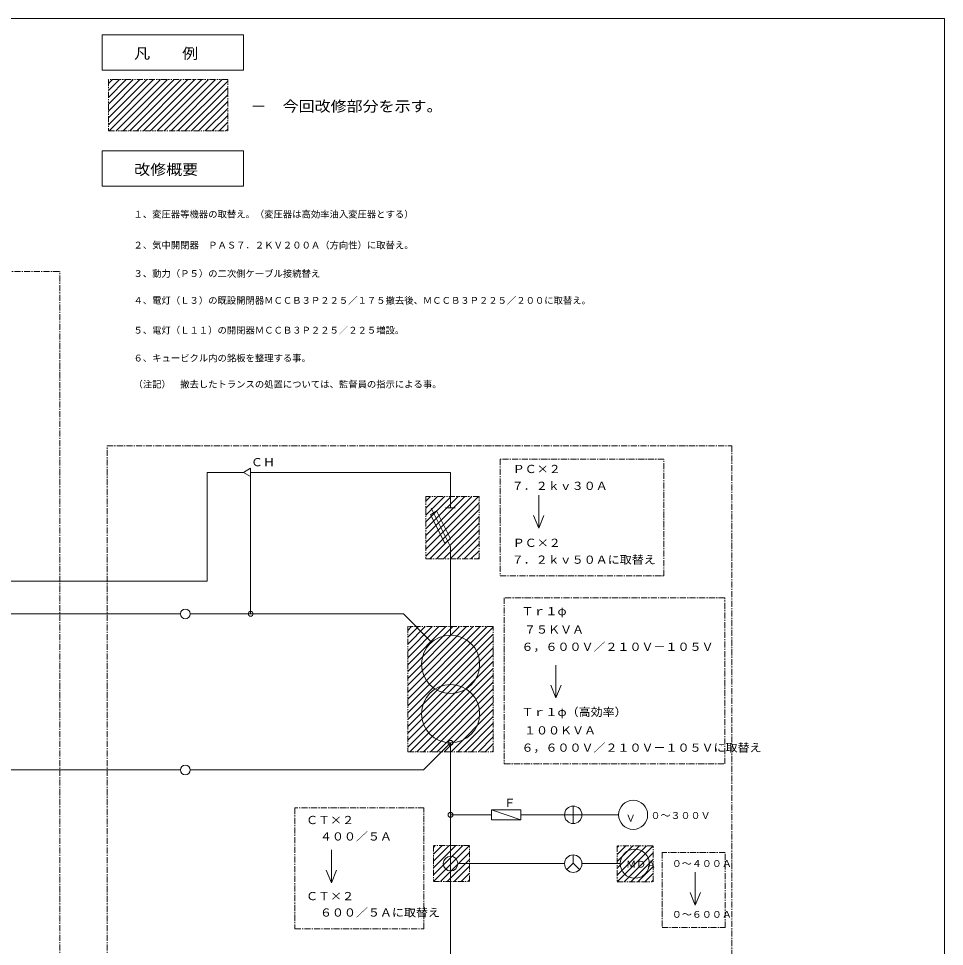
# Model space of a CAD drawing. Units: millimetres, scale not verified. Extents: x -33000 to 320985, y -33550 to 4750.
# Drawn here: x 3310 to 22400, y -14387 to 4750 of the extents above; entities that cross this region are included whole.
import ezdxf
from ezdxf.enums import TextEntityAlignment as Align

# ---------------------------------------------------------------- set-up
doc = ezdxf.new("R2010")
doc.units = ezdxf.units.MM
doc.header["$LTSCALE"] = 100
doc.linetypes.add('USER1', pattern=[2, 1.25, -0.25, 0.25, -0.25])
doc.linetypes.add('USER3', pattern=[2.5, 1.25, -0.25, 0.25, -0.25, 0.25, -0.25])
doc.layers.add('0-0_SOGO-EISEI', color=7, linetype='Continuous', lineweight=18)
doc.layers.add('0-1_1', color=6, linetype='Continuous', lineweight=18)
doc.styles.add('ＭＳ ゴシック', font='')
doc.styles.get('ＭＳ ゴシック').set_extended_font_data('MS Gothic')

msp = doc.modelspace()

# ---------------------------------------------------------------- linework, layer by layer
at = {"layer": '0-0_SOGO-EISEI', "color": 2}
msp.add_line((22400, -33550.4), (22400, 4749.6), dxfattribs=at)
at = {"layer": '0-1_1', "color": 2}
msp.add_line((22400, 4749.6), (-33000, 4749.6), dxfattribs=at)
at = {"layer": '0-1_1'}
for p, q in [((5164.6, 2559.2), (6095.1, 3489.6)), ((5164.6, 2700.6), (5953.7, 3489.6)), ((5164.6, 2842), (5812.3, 3489.6)), ((5164.6, 2983.4), (5670.9, 3489.6)), ((5164.6, 3124.9), (5529.4, 3489.6)), ((5164.6, 3266.3), (5388, 3489.6)), ((5164.6, 3407.7), (5246.6, 3489.6)), ((5180.1, 2433.2), (6236.5, 3489.6)), ((5321.5, 2433.2), (6378, 3489.6)), ((5462.9, 2433.2), (6519.4, 3489.6)), ((5604.3, 2433.2), (6660.8, 3489.6)), ((5745.7, 2433.2), (6802.2, 3489.6)), ((5887.2, 2433.2), (6943.7, 3489.6)), ((6028.6, 2433.2), (7085.1, 3489.6)), ((6170, 2433.2), (7226.5, 3489.6)), ((6311.4, 2433.2), (7367.9, 3489.6)), ((6452.8, 2433.2), (7509.3, 3489.6)), ((6594.3, 2433.2), (7621.7, 3460.5)), ((6735.7, 2433.2), (7621.7, 3319.1)), ((6877.1, 2433.2), (7621.7, 3177.7)), ((7018.5, 2433.2), (7621.7, 3036.3)), ((7159.9, 2433.2), (7621.7, 2894.8)), ((7301.4, 2433.2), (7621.7, 2753.4)), ((7442.8, 2433.2), (7621.7, 2612)), ((7584.2, 2433.2), (7621.7, 2470.6)), ((8094.7, -4696.4), (8094.7, -7528.4)), ((11704.1, -6196.3), (12796, -5104.3)), ((11704.1, -6054.9), (12654.6, -5104.3)), ((11704.1, -5913.5), (12513.2, -5104.3)), ((11704.1, -5772), (12371.8, -5104.3)), ((11704.1, -5630.6), (12230.3, -5104.3)), ((11704.1, -5489.2), (12088.9, -5104.3)), ((11704.1, -5347.8), (11947.5, -5104.3)), ((11704.1, -5206.3), (11806.1, -5104.3)), ((11704.1, -6337.7), (12806.5, -5235.3)), ((11787.4, -6395.8), (12806.5, -5376.7)), ((11928.9, -6395.8), (12806.5, -5518.1)), ((12070.3, -6395.8), (12806.5, -5659.5)), ((12211.7, -6395.8), (12806.5, -5801)), ((12353.1, -6395.8), (12806.5, -5942.4)), ((12494.6, -6395.8), (12806.5, -6083.8)), ((12636, -6395.8), (12806.5, -6225.2)), ((12777.4, -6395.8), (12806.5, -6366.7)), ((6649.2, -7528.4), (-16360.5, -7528.4)), ((11243.6, -7528.4), (6849.2, -7528.4)), ((11826.6, -8111.5), (11243.6, -7528.4)), ((11333, -9426.3), (12968.3, -7791)), ((11333, -9284.9), (12826.9, -7791)), ((11333, -9143.5), (12685.5, -7791)), ((11333, -9002.1), (12544.1, -7791)), ((11333, -8860.6), (12402.7, -7791)), ((11333, -8719.2), (12261.2, -7791)), ((11333, -8577.8), (12119.8, -7791)), ((11333, -8436.4), (11978.4, -7791)), ((11333, -8295), (11837, -7791)), ((11333, -8153.5), (11695.5, -7791)), ((11333, -8012.1), (11554.1, -7791)), ((11333, -7870.7), (11412.7, -7791)), ((11333, -9567.7), (13096.2, -7804.5)), ((11333, -9709.2), (13096.2, -7945.9)), ((11333, -9850.6), (13096.2, -8087.4)), ((11333, -9992), (13096.2, -8228.8)), ((11333, -10133.4), (13096.2, -8370.2)), ((11333, -10274.9), (13096.2, -8511.6)), ((11377.3, -10371.9), (13096.2, -8653.1)), ((11518.7, -10371.9), (13096.2, -8794.5)), ((11660.2, -10371.9), (13096.2, -8935.9)), ((11801.6, -10371.9), (13096.2, -9077.3)), ((11943, -10371.9), (13096.2, -9218.7)), ((12084.4, -10371.9), (13096.2, -9360.2)), ((12225.9, -10371.9), (13096.2, -9501.6)), ((12367.3, -10371.9), (13096.2, -9643)), ((12508.7, -10371.9), (13096.2, -9784.4)), ((12650.1, -10371.9), (13096.2, -9925.9)), ((12791.5, -10371.9), (13096.2, -10067.3)), ((12216.7, -10187.3), (11657.4, -10746.7)), ((12933, -10371.9), (13096.2, -10208.7)), ((13074.4, -10371.9), (13096.2, -10350.1)), ((-16097.3, -10746.7), (6649.2, -10746.7)), ((6849.2, -10746.7), (11657.4, -10746.7)), ((11864.1, -12909.5), (12467.9, -12305.7)), ((11864.1, -12768.1), (12326.4, -12305.7)), ((11864.1, -12626.7), (12185, -12305.7)), ((11864.1, -12485.3), (12043.6, -12305.7)), ((11864.1, -12343.8), (11902.2, -12305.7)), ((11866.6, -13048.3), (12606.7, -12308.3)), ((15651.5, -12915.6), (16255.3, -12311.8)), ((15651.5, -12774.2), (16113.9, -12311.8)), ((15651.5, -12632.8), (15972.5, -12311.8)), ((15651.5, -12491.4), (15831, -12311.8)), ((15651.5, -12349.9), (15689.6, -12311.8)), ((15654.1, -13054.4), (16394.1, -12314.4)), ((12008.1, -13048.3), (12606.7, -12449.7)), ((12149.5, -13048.3), (12606.7, -12591.1)), ((15795.5, -13054.4), (16394.1, -12455.8)), ((15936.9, -13054.4), (16394.1, -12597.2)), ((12290.9, -13048.3), (12606.7, -12732.6)), ((16078.3, -13054.4), (16394.1, -12738.7)), ((12432.3, -13048.3), (12606.7, -12874)), ((16219.8, -13054.4), (16394.1, -12880.1)), ((12573.8, -13048.3), (12606.7, -13015.4)), ((16361.2, -13054.4), (16394.1, -13021.5))]:
    msp.add_line(p, q, dxfattribs=at)
at = {"layer": '0-1_1', "color": 1, "linetype": 'USER1'}
for p in [(-28176, -469.2), (4161.5, -28471.4)]:
    msp.add_line(p, (4161.5, -469.2), dxfattribs=at)
at = {"layer": '0-1_1', "color": 1}
for p, q in [((8094.7, -4523.2), (7944.7, -4609.8)), ((8094.7, -4609.8), (8094.4, -4522.5)), ((7198.6, -4609.8), (7944.7, -4609.8)), ((7198.6, -4609.8), (7198.6, -6855.3)), ((7944.7, -4609.8), (8094.7, -4696.4)), ((8094.7, -4696.4), (8094.7, -4609.8)), ((8094.7, -4609.8), (12216.7, -4609.8)), ((12216.7, -4609.8), (12216.7, -5027)), ((12216.7, -5027), (12216.7, -5345.6)), ((12111.6, -5344.7), (12314.5, -5344.7)), ((11929.4, -5403.3), (11803.3, -5486.5)), ((11803.3, -5486.5), (12096.7, -6073.2)), ((12216.7, -5979.2), (11929.4, -5403.3)), ((14034.9, -5760), (14142.7, -5498.2)), ((12096.7, -6073.2), (12216.7, -5979.2)), ((12216.7, -6145.6), (12216.7, -6527.9)), ((12216.7, -6527.9), (12216.7, -7968.3)), ((56, -6855.3), (7198.6, -6855.3)), ((14390.5, -9263.2), (14498.3, -9001.4)), ((12216.7, -10187.3), (12216.7, -14802.8)), ((12216.7, -11672.8), (13062.8, -11672.8)), ((13062.8, -11572.8), (13662.8, -11772.8)), ((13062.8, -11572.8), (13062.8, -11772.8)), ((13662.8, -11572.8), (13062.8, -11572.8)), ((13662.8, -11772.8), (13662.8, -11572.8)), ((13662.8, -11672.8), (14566, -11672.8)), ((14566, -11672.8), (14926, -11672.8)), ((14746, -11492.8), (14746, -11852.8)), ((14926, -11672.8), (15680.3, -11672.8)), ((13062.8, -11772.8), (13662.8, -11772.8)), ((14746, -12499.9), (14746, -12668.5)), ((9758.7, -13073.2), (9866.5, -12811.4)), ((12366.7, -12679.9), (14567.2, -12679.9)), ((14746, -12668.5), (14613.1, -12801.4)), ((14746, -12668.5), (14878.8, -12801.4)), ((14925.3, -12679.9), (15714.9, -12679.9)), ((17262.5, -13534.3), (17370.2, -13272.6))]:
    msp.add_line(p, q, dxfattribs=at)
at = {"layer": '0-1_1', "color": 4}
msp.add_line((11816.7, -5345.6), (12216.7, -6145.6), dxfattribs=at)
at = {"layer": '0-1_1', "color": 1}
for points in [[(5030.3, 4415.2), (5030.3, 3686.2), (7946.4, 3686.2), (7946.4, 4415.2)], [(5030.3, 2021.2), (5030.3, 1292.2), (7946.4, 1292.2), (7946.4, 2021.2)]]:
    msp.add_lwpolyline(points, close=True, dxfattribs=at)
at = {"layer": '0-1_1', "color": 4, "linetype": 'USER3'}
for points in [[(5164.6, 3489.6), (5164.6, 2433.2), (7621.7, 2433.2), (7621.7, 3489.6)], [(11704.1, -5104.3), (11704.1, -6395.8), (12806.5, -6395.8), (12806.5, -5104.3)], [(11333, -7791), (11333, -10371.9), (13096.2, -10371.9), (13096.2, -7791)], [(11864.1, -12305.7), (11864.1, -13048.3), (12606.7, -13048.3), (12606.7, -12305.7)], [(15651.5, -12311.8), (15651.5, -13054.4), (16394.1, -13054.4), (16394.1, -12311.8)]]:
    msp.add_lwpolyline(points, close=True, dxfattribs=at)
at = {"layer": '0-1_1', "color": 1, "linetype": 'USER1'}
for points in [[(5133.1, -28471.4), (5133.1, -4059.5), (18017.1, -4059.5), (18017.1, -28471.4)], [(13238.2, -4336.7), (13238.2, -6744.3), (16612.2, -6744.3), (16612.2, -4336.7)], [(13324.4, -7197), (13324.4, -10623.3), (17869.5, -10623.3), (17869.5, -7197)], [(9004.4, -11531.7), (9004.4, -14021.9), (11668.9, -14021.9), (11668.9, -11531.7)], [(16578.3, -12449), (16578.3, -14000.1), (17877.8, -14000.1), (17877.8, -12449)]]:
    msp.add_lwpolyline(points, close=True, dxfattribs=at)
at = {"layer": '0-1_1', "color": 1}
for points in [[(14034.9, -5082.5), (14034.9, -5760), (13927.1, -5498.2)], [(14390.5, -8585.7), (14390.5, -9263.2), (14282.8, -9001.4)], [(9758.7, -12395.7), (9758.7, -13073.2), (9651, -12811.4)], [(17262.5, -12856.8), (17262.5, -13534.3), (17154.7, -13272.6)]]:
    msp.add_lwpolyline(points, dxfattribs=at)
for centre, radius in [((6749.2, -7528.4), 100), ((8094.7, -7528.4), 50), ((12216.7, -10187.3), 50), ((6749.2, -10746.7), 100), ((15980.3, -11672.8), 300), ((12216.7, -11672.8), 50), ((14746, -11672.8), 180), ((16014.9, -12679.9), 300), ((12216.7, -12679.9), 150), ((14746, -12679.9), 180)]:
    msp.add_circle(centre, radius, dxfattribs=at)
at = {"layer": '0-1_1', "color": 4}
for centre in [(12216.7, -8567.3), (12216.7, -9587.3)]:
    msp.add_circle(centre, 600, dxfattribs=at)

# ---------------------------------------------------------------- texts
at = {"layer": '0-1_1', "color": 7, "style": 'ＭＳ ゴシック', "width": 1.1}
for s, height, p in [('凡\u3000\u3000例', 219.9, (5693.2, 3854.2)), ('－\u3000今回改修部分を示す。', 219.9, (8093.7, 2764.5)), ('改修概要', 219.9, (5693.2, 1460.2)), ('ＣＨ', 165, (8101.7, -4533.4)), ('ＰＣ×２', 165, (13498.7, -4673.9)), ('７．２ｋｖ３０Ａ', 165, (13477.2, -5021.8)), ('ＰＣ×２', 165, (13498.7, -6196.7)), ('７．２ｋｖ５０Ａに取替え', 165, (13477.2, -6544.6)), ('Ｔｒ１φ', 165, (13679.3, -7605.7)), ('７５ＫＶＡ', 165, (13731.3, -7985.3)), ('６，６００Ｖ／２１０Ｖ－１０５Ｖ', 165, (13678.3, -8340.9)), ('Ｔｒ１φ（高効率）', 165, (13679.3, -9685.9)), ('１００ＫＶＡ', 165, (13731.3, -10065.5)), ('６，６００Ｖ／２１０Ｖ－１０５Ｖに取替え', 165, (13678.3, -10421.2)), ('Ｆ', 165, (13312.8, -11559.4)), ('０～３００Ｖ', 137.5, (16339.1, -11797.4)), ('ＣＴ×２', 165, (9237.5, -11914.1)), ('Ｖ', 137.5, (15827.3, -11852.8)), ('４００／５Ａ', 165, (9523, -12252.6)), ('ＭＤＡ', 137.5, (15835.6, -12804.2)), ('０～４００Ａ', 137.5, (16779.2, -12789.8)), ('ＣＴ×２', 165, (9237.5, -13482.9)), ('６００／５Ａに取替え', 165, (9523, -13821.5)), ('０～６００Ａ', 137.5, (16779.2, -13837.8))]:
    msp.add_text(s, height=height, dxfattribs=at).set_placement(p, align=Align.BOTTOM_LEFT)
at = {"layer": '0-1_1', "color": 7, "style": 'ＭＳ ゴシック'}
for s, p in [('１、変圧器等機器の取替え。（変圧器は高効率油入変圧器とする）', (5679.4, 602.5)), ('２、気中開閉器\u3000ＰＡＳ７．２ＫＶ２００Ａ（方向性）に取替え。', (5679.4, -34.8)), ('３、動力（Ｐ５）の二次側ケーブル接続替え', (5679.4, -621.2)), ('４、電灯（Ｌ３）の既設開閉器ＭＣＣＢ３Ｐ２２５／１７５撤去後、ＭＣＣＢ３Ｐ２２５／２００に取替え。', (5679.4, -1175.1)), ('５、電灯（Ｌ１１）の開閉器ＭＣＣＢ３Ｐ２２５／２２５増設。', (5679.4, -1789.7)), ('６、キュービクル内の銘板を整理する事。', (5679.4, -2363.9)), ('（注記）\u3000撤去したトランスの処置については、監督員の指示による事。', (5679.4, -2904.3))]:
    msp.add_text(s, height=137.5, dxfattribs=at).set_placement(p, align=Align.BOTTOM_LEFT)

doc.saveas('drawing.dxf')
